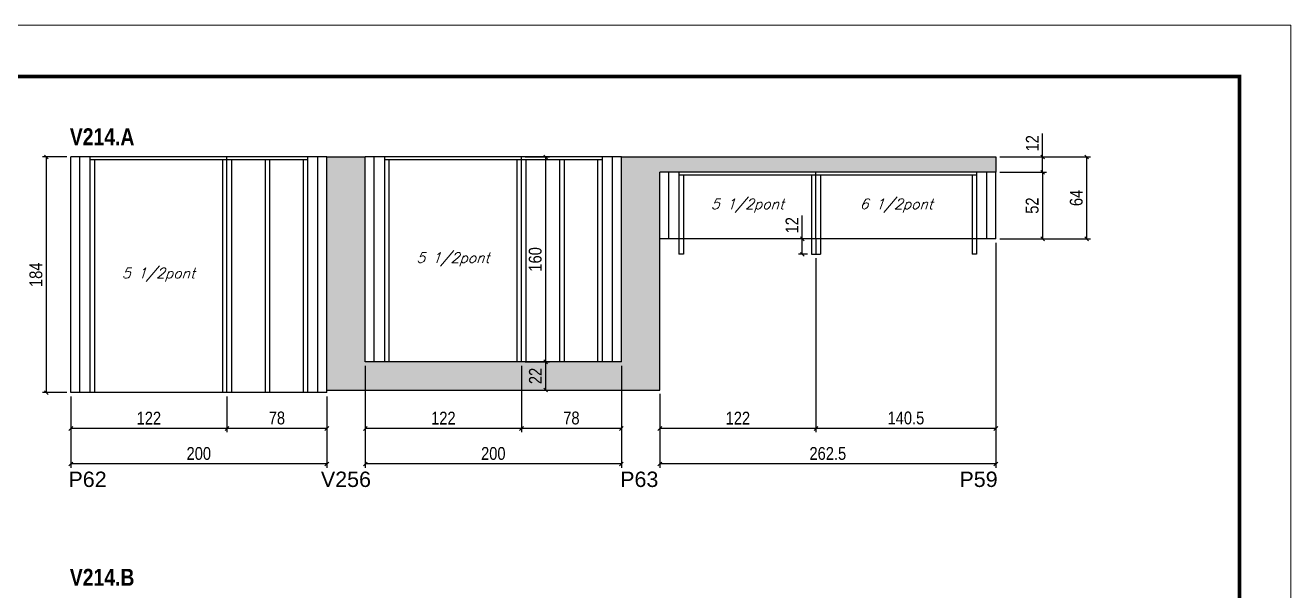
# Model space of a CAD drawing. Extents: x 3309 to 9590, y -2522 to 15424.
# Drawn here: x 6990 to 7978, y 11869 to 12311 of the extents above; entities that cross this region are included whole.
import ezdxf

# ---------------------------------------------------------------- set-up
doc = ezdxf.new("R2010")
doc.units = 0
doc.linetypes.add('DASHED', pattern=[0.75, 0.5, -0.25])
for name, color, linetype in [('5', 5, 'Continuous'), ('COTA', 241, 'Continuous'), ('NOMENCLATURA', 7, 'Continuous'), ('Painéis', 200, 'Continuous'), ('SARR_2.2x7', 40, 'Continuous'), ('SARR_3.5x7', 81, 'Continuous'), ('texto', 7, 'Continuous')]:
    doc.layers.add(name, color=color, linetype=linetype)
doc.layers.add('Folhas', color=255, linetype='Continuous', lineweight=9)
doc.layers.add('SARRAFO DE PRESSAO', color=251, linetype='DASHED', lineweight=9)
doc.styles.add('COTA TECNICA', font='techl___.ttf', dxfattribs={"height": 10})
doc.styles.add('Romans', font='romans.shx')
doc.styles.get("Standard").update_dxf_attribs({"font": 'arial.ttf'})
doc.styles.add('TECNICA', font='techb___.ttf', dxfattribs={"height": 10})
doc.dimstyles.new('PAINEL', dxfattribs={"dimtxt": 10, "dimasz": 3, "dimexe": 3, "dimexo": 3, "dimgap": 3, "dimtad": 1, "dimdec": 1, "dimzin": 12, "dimdsep": 46, "dimtxsty": 'COTA TECNICA', "dimblk1": 'OBLIQUE', "dimblk2": 'OBLIQUE', "dimsah": 1, "dimcen": 0.9, "dimclrd": 4, "dimclre": 4, "dimclrt": 240, "dimadec": 1, "dimazin": 3, "dimtfac": 1, "dimtdec": 1, "dimtmove": 0, "dimatfit": 3, "dimfxl": 1, "dimtolj": 1, "dimtzin": 12, "dimarcsym": 0})

# ---------------------------------------------------------------- blocks, each defined once
blk = doc.blocks.new('9999999999')
at = {"layer": 'Folhas'}
blk.add_lwpolyline([(98138.98, 34190.21), (99623.98, 34190.21), (99623.98, 35240.21), (98138.98, 35240.21)], close=True, dxfattribs=at)
at = {"layer": 'Folhas', "color": 30, "const_width": 3}
blk.add_lwpolyline([(98213.98, 34230.21), (99583.98, 34230.21), (99583.98, 35200.21), (98213.98, 35200.21)], close=True, dxfattribs=at)
blk = doc.blocks.new('_Oblique')
at = {"color": 0, "linetype": 'ByBlock', "lineweight": -2}
blk.add_line((-0.5, -0.5), (0.5, 0.5), dxfattribs=at)
blk = doc.blocks.new('*D302')
at = {"layer": 'COTA', "color": 4, "linetype": 'ByBlock', "lineweight": -2, "transparency": 16777216}
for p, q in [((7147.12, 12020.92), (7147.12, 11992.93)), ((7225.12, 12020.92), (7225.12, 11992.93)), ((7225.12, 11995.93), (7147.12, 11995.93))]:
    blk.add_line(p, q, dxfattribs=at)
at = {"layer": 'Defpoints', "color": 0, "linetype": 'ByBlock', "transparency": 16777216}
for p in [(7147.12, 12023.92), (7225.12, 12023.92), (7147.12, 11995.93)]:
    blk.add_point(p, dxfattribs=at)
at = {"layer": 'COTA', "color": 4, "linetype": 'ByBlock', "lineweight": -2, "transparency": 16777216, "xscale": 3, "yscale": 3, "zscale": 3, "rotation": 180}
blk.add_blockref('_Oblique', (7147.12, 11995.93), dxfattribs=at)
at = {"layer": 'COTA', "color": 4, "linetype": 'ByBlock', "lineweight": -2, "transparency": 16777216, "xscale": 3, "yscale": 3, "zscale": 3}
blk.add_blockref('_Oblique', (7225.12, 11995.93), dxfattribs=at)
at = {"layer": 'COTA', "color": 240, "linetype": 'ByBlock', "transparency": 16777216, "insert": (7186.12, 12004.02), "char_height": 10, "attachment_point": 5, "style": 'COTA TECNICA'}
blk.add_mtext('\\A1;78', dxfattribs=at)
blk = doc.blocks.new('*D303')
at = {"layer": 'COTA', "color": 4, "linetype": 'ByBlock', "lineweight": -2, "transparency": 16777216}
for p, q in [((7025.12, 12020.92), (7025.12, 11992.93)), ((7147.12, 12020.92), (7147.12, 11992.93)), ((7147.12, 11995.93), (7025.12, 11995.93))]:
    blk.add_line(p, q, dxfattribs=at)
at = {"layer": 'Defpoints', "color": 0, "linetype": 'ByBlock', "transparency": 16777216}
for p in [(7025.12, 12023.92), (7147.12, 12023.92), (7025.12, 11995.93)]:
    blk.add_point(p, dxfattribs=at)
at = {"layer": 'COTA', "color": 4, "linetype": 'ByBlock', "lineweight": -2, "transparency": 16777216, "xscale": 3, "yscale": 3, "zscale": 3, "rotation": 180}
blk.add_blockref('_Oblique', (7025.12, 11995.93), dxfattribs=at)
at = {"layer": 'COTA', "color": 4, "linetype": 'ByBlock', "lineweight": -2, "transparency": 16777216, "xscale": 3, "yscale": 3, "zscale": 3}
blk.add_blockref('_Oblique', (7147.12, 11995.93), dxfattribs=at)
at = {"layer": 'COTA', "color": 240, "linetype": 'ByBlock', "transparency": 16777216, "insert": (7086.12, 12003.99), "char_height": 10, "attachment_point": 5, "style": 'COTA TECNICA'}
blk.add_mtext('\\A1;122', dxfattribs=at)
blk = doc.blocks.new('*D304')
at = {"layer": 'COTA', "color": 4, "linetype": 'ByBlock', "lineweight": -2, "transparency": 16777216}
for p, q in [((7025.12, 12020.92), (7025.12, 11965.22)), ((7225.12, 12020.92), (7225.12, 11965.22)), ((7225.12, 11968.22), (7025.12, 11968.22))]:
    blk.add_line(p, q, dxfattribs=at)
at = {"layer": 'Defpoints', "color": 0, "linetype": 'ByBlock', "transparency": 16777216}
for p in [(7025.12, 12023.92), (7225.12, 12023.92), (7025.12, 11968.22)]:
    blk.add_point(p, dxfattribs=at)
at = {"layer": 'COTA', "color": 4, "linetype": 'ByBlock', "lineweight": -2, "transparency": 16777216, "xscale": 3, "yscale": 3, "zscale": 3, "rotation": 180}
blk.add_blockref('_Oblique', (7025.12, 11968.22), dxfattribs=at)
at = {"layer": 'COTA', "color": 4, "linetype": 'ByBlock', "lineweight": -2, "transparency": 16777216, "xscale": 3, "yscale": 3, "zscale": 3}
blk.add_blockref('_Oblique', (7225.12, 11968.22), dxfattribs=at)
at = {"layer": 'COTA', "color": 240, "linetype": 'ByBlock', "transparency": 16777216, "insert": (7125.12, 11976.32), "char_height": 10, "attachment_point": 5, "style": 'COTA TECNICA'}
blk.add_mtext('\\A1;200', dxfattribs=at)
blk = doc.blocks.new('*D305')
at = {"layer": 'COTA', "color": 4, "lineweight": -2, "transparency": 16777216}
for p, q in [((7022.12, 12207.92), (7003.04, 12207.92)), ((7006.04, 12207.92), (7006.04, 12023.92)), ((7022.12, 12023.92), (7003.04, 12023.92))]:
    blk.add_line(p, q, dxfattribs=at)
at = {"layer": 'Defpoints', "color": 0, "transparency": 16777216}
for p in [(7025.12, 12207.92), (7006.04, 12023.92), (7025.12, 12023.92)]:
    blk.add_point(p, dxfattribs=at)
at = {"layer": 'COTA', "color": 4, "lineweight": -2, "transparency": 16777216, "xscale": 3, "yscale": 3, "zscale": 3}
for p, rotation in [((7006.04, 12207.92), 90), ((7006.04, 12023.92), 270)]:
    blk.add_blockref('_Oblique', p, dxfattribs=dict(at, rotation=rotation))
at = {"layer": 'COTA', "color": 240, "transparency": 16777216, "insert": (6997.94, 12115.92), "char_height": 10, "attachment_point": 5, "rotation": 90, "style": 'COTA TECNICA'}
blk.add_mtext('\\A1;184', dxfattribs=at)
blk = doc.blocks.new('*D306')
at = {"layer": 'COTA', "color": 4, "linetype": 'ByBlock', "lineweight": -2, "transparency": 16777216}
for p, q in [((7377.12, 12044.92), (7377.12, 11992.93)), ((7455.12, 12044.92), (7455.12, 11992.93)), ((7455.12, 11995.93), (7377.12, 11995.93))]:
    blk.add_line(p, q, dxfattribs=at)
at = {"layer": 'Defpoints', "color": 0, "linetype": 'ByBlock', "transparency": 16777216}
for p in [(7377.12, 12047.92), (7455.12, 12047.92), (7377.12, 11995.93)]:
    blk.add_point(p, dxfattribs=at)
at = {"layer": 'COTA', "color": 4, "linetype": 'ByBlock', "lineweight": -2, "transparency": 16777216, "xscale": 3, "yscale": 3, "zscale": 3, "rotation": 180}
blk.add_blockref('_Oblique', (7377.12, 11995.93), dxfattribs=at)
at = {"layer": 'COTA', "color": 4, "linetype": 'ByBlock', "lineweight": -2, "transparency": 16777216, "xscale": 3, "yscale": 3, "zscale": 3}
blk.add_blockref('_Oblique', (7455.12, 11995.93), dxfattribs=at)
at = {"layer": 'COTA', "color": 240, "linetype": 'ByBlock', "transparency": 16777216, "insert": (7416.12, 12004.02), "char_height": 10, "attachment_point": 5, "style": 'COTA TECNICA'}
blk.add_mtext('\\A1;78', dxfattribs=at)
blk = doc.blocks.new('*D307')
at = {"layer": 'COTA', "color": 4, "linetype": 'ByBlock', "lineweight": -2, "transparency": 16777216}
for p, q in [((7255.12, 12044.92), (7255.12, 11992.93)), ((7377.12, 12044.92), (7377.12, 11992.93)), ((7377.12, 11995.93), (7255.12, 11995.93))]:
    blk.add_line(p, q, dxfattribs=at)
at = {"layer": 'Defpoints', "color": 0, "linetype": 'ByBlock', "transparency": 16777216}
for p in [(7255.12, 12047.92), (7377.12, 12047.92), (7255.12, 11995.93)]:
    blk.add_point(p, dxfattribs=at)
at = {"layer": 'COTA', "color": 4, "linetype": 'ByBlock', "lineweight": -2, "transparency": 16777216, "xscale": 3, "yscale": 3, "zscale": 3, "rotation": 180}
blk.add_blockref('_Oblique', (7255.12, 11995.93), dxfattribs=at)
at = {"layer": 'COTA', "color": 4, "linetype": 'ByBlock', "lineweight": -2, "transparency": 16777216, "xscale": 3, "yscale": 3, "zscale": 3}
blk.add_blockref('_Oblique', (7377.12, 11995.93), dxfattribs=at)
at = {"layer": 'COTA', "color": 240, "linetype": 'ByBlock', "transparency": 16777216, "insert": (7316.12, 12003.99), "char_height": 10, "attachment_point": 5, "style": 'COTA TECNICA'}
blk.add_mtext('\\A1;122', dxfattribs=at)
blk = doc.blocks.new('*D308')
at = {"layer": 'COTA', "color": 4, "linetype": 'ByBlock', "lineweight": -2, "transparency": 16777216}
for p, q in [((7255.12, 12044.92), (7255.12, 11965.22)), ((7455.12, 12044.92), (7455.12, 11965.22)), ((7455.12, 11968.22), (7255.12, 11968.22))]:
    blk.add_line(p, q, dxfattribs=at)
at = {"layer": 'Defpoints', "color": 0, "linetype": 'ByBlock', "transparency": 16777216}
for p in [(7255.12, 12047.92), (7455.12, 12047.92), (7255.12, 11968.22)]:
    blk.add_point(p, dxfattribs=at)
at = {"layer": 'COTA', "color": 4, "linetype": 'ByBlock', "lineweight": -2, "transparency": 16777216, "xscale": 3, "yscale": 3, "zscale": 3, "rotation": 180}
blk.add_blockref('_Oblique', (7255.12, 11968.22), dxfattribs=at)
at = {"layer": 'COTA', "color": 4, "linetype": 'ByBlock', "lineweight": -2, "transparency": 16777216, "xscale": 3, "yscale": 3, "zscale": 3}
blk.add_blockref('_Oblique', (7455.12, 11968.22), dxfattribs=at)
at = {"layer": 'COTA', "color": 240, "linetype": 'ByBlock', "transparency": 16777216, "insert": (7355.12, 11976.32), "char_height": 10, "attachment_point": 5, "style": 'COTA TECNICA'}
blk.add_mtext('\\A1;200', dxfattribs=at)
blk = doc.blocks.new('*D309')
at = {"layer": 'COTA', "color": 4, "linetype": 'ByBlock', "lineweight": -2, "transparency": 16777216}
for p, q in [((7747.62, 12140.92), (7747.62, 11992.93)), ((7607.12, 12128.92), (7607.12, 11992.93)), ((7747.62, 11995.93), (7607.12, 11995.93))]:
    blk.add_line(p, q, dxfattribs=at)
at = {"layer": 'Defpoints', "color": 0, "linetype": 'ByBlock', "transparency": 16777216}
for p in [(7747.62, 12143.92), (7607.12, 12131.92), (7607.12, 11995.93)]:
    blk.add_point(p, dxfattribs=at)
at = {"layer": 'COTA', "color": 4, "linetype": 'ByBlock', "lineweight": -2, "transparency": 16777216, "xscale": 3, "yscale": 3, "zscale": 3, "rotation": 180}
blk.add_blockref('_Oblique', (7607.12, 11995.93), dxfattribs=at)
at = {"layer": 'COTA', "color": 4, "linetype": 'ByBlock', "lineweight": -2, "transparency": 16777216, "xscale": 3, "yscale": 3, "zscale": 3}
blk.add_blockref('_Oblique', (7747.62, 11995.93), dxfattribs=at)
at = {"layer": 'COTA', "color": 240, "linetype": 'ByBlock', "transparency": 16777216, "insert": (7677.37, 12004.04), "char_height": 10, "attachment_point": 5, "style": 'COTA TECNICA'}
blk.add_mtext('\\A1;140.5', dxfattribs=at)
blk = doc.blocks.new('*D310')
at = {"layer": 'COTA', "color": 4, "linetype": 'ByBlock', "lineweight": -2, "transparency": 16777216}
for p, q in [((7607.12, 12128.92), (7607.12, 11992.93)), ((7485.12, 12022.92), (7485.12, 11992.93)), ((7607.12, 11995.93), (7485.12, 11995.93))]:
    blk.add_line(p, q, dxfattribs=at)
at = {"layer": 'Defpoints', "color": 0, "linetype": 'ByBlock', "transparency": 16777216}
for p in [(7607.12, 12131.92), (7485.12, 12025.92), (7485.12, 11995.93)]:
    blk.add_point(p, dxfattribs=at)
at = {"layer": 'COTA', "color": 4, "linetype": 'ByBlock', "lineweight": -2, "transparency": 16777216, "xscale": 3, "yscale": 3, "zscale": 3, "rotation": 180}
blk.add_blockref('_Oblique', (7485.12, 11995.93), dxfattribs=at)
at = {"layer": 'COTA', "color": 4, "linetype": 'ByBlock', "lineweight": -2, "transparency": 16777216, "xscale": 3, "yscale": 3, "zscale": 3}
blk.add_blockref('_Oblique', (7607.12, 11995.93), dxfattribs=at)
at = {"layer": 'COTA', "color": 240, "linetype": 'ByBlock', "transparency": 16777216, "insert": (7546.12, 12003.99), "char_height": 10, "attachment_point": 5, "style": 'COTA TECNICA'}
blk.add_mtext('\\A1;122', dxfattribs=at)
blk = doc.blocks.new('*D311')
at = {"layer": 'COTA', "color": 4, "linetype": 'ByBlock', "lineweight": -2, "transparency": 16777216}
for p, q in [((7747.62, 12140.92), (7747.62, 11965.22)), ((7485.12, 12022.92), (7485.12, 11965.22)), ((7747.62, 11968.22), (7485.12, 11968.22))]:
    blk.add_line(p, q, dxfattribs=at)
at = {"layer": 'Defpoints', "color": 0, "linetype": 'ByBlock', "transparency": 16777216}
for p in [(7747.62, 12143.92), (7485.12, 12025.92), (7485.12, 11968.22)]:
    blk.add_point(p, dxfattribs=at)
at = {"layer": 'COTA', "color": 4, "linetype": 'ByBlock', "lineweight": -2, "transparency": 16777216, "xscale": 3, "yscale": 3, "zscale": 3, "rotation": 180}
blk.add_blockref('_Oblique', (7485.12, 11968.22), dxfattribs=at)
at = {"layer": 'COTA', "color": 4, "linetype": 'ByBlock', "lineweight": -2, "transparency": 16777216, "xscale": 3, "yscale": 3, "zscale": 3}
blk.add_blockref('_Oblique', (7747.62, 11968.22), dxfattribs=at)
at = {"layer": 'COTA', "color": 240, "linetype": 'ByBlock', "transparency": 16777216, "insert": (7616.37, 11976.33), "char_height": 10, "attachment_point": 5, "style": 'COTA TECNICA'}
blk.add_mtext('\\A1;262.5', dxfattribs=at)
blk = doc.blocks.new('*D312')
at = {"layer": 'COTA', "color": 4, "lineweight": -2, "transparency": 16777216}
for p, q in [((7750.62, 12195.92), (7787.13, 12195.92)), ((7784.13, 12195.92), (7784.13, 12143.92)), ((7750.62, 12143.92), (7787.13, 12143.92))]:
    blk.add_line(p, q, dxfattribs=at)
at = {"layer": 'Defpoints', "color": 0, "transparency": 16777216}
for p in [(7747.62, 12195.92), (7747.62, 12143.92), (7784.13, 12143.92)]:
    blk.add_point(p, dxfattribs=at)
at = {"layer": 'COTA', "color": 4, "lineweight": -2, "transparency": 16777216, "xscale": 3, "yscale": 3, "zscale": 3}
for p, rotation in [((7784.13, 12195.92), 90), ((7784.13, 12143.92), 270)]:
    blk.add_blockref('_Oblique', p, dxfattribs=dict(at, rotation=rotation))
at = {"layer": 'COTA', "color": 240, "transparency": 16777216, "insert": (7776.02, 12169.92), "char_height": 10, "attachment_point": 5, "rotation": 90, "style": 'COTA TECNICA'}
blk.add_mtext('\\A1;52', dxfattribs=at)
blk = doc.blocks.new('*D313')
at = {"layer": 'COTA', "color": 4, "lineweight": -2, "transparency": 16777216}
for p, q in [((7784.13, 12207.92), (7784.13, 12226.24)), ((7750.62, 12207.92), (7787.13, 12207.92)), ((7784.13, 12195.92), (7784.13, 12207.92)), ((7750.62, 12195.92), (7787.13, 12195.92))]:
    blk.add_line(p, q, dxfattribs=at)
at = {"layer": 'Defpoints', "color": 0, "transparency": 16777216}
for p in [(7747.62, 12207.92), (7784.13, 12207.92), (7747.62, 12195.92)]:
    blk.add_point(p, dxfattribs=at)
at = {"layer": 'COTA', "color": 4, "lineweight": -2, "transparency": 16777216, "xscale": 3, "yscale": 3, "zscale": 3}
for p, rotation in [((7784.13, 12207.92), 90), ((7784.13, 12195.92), 270)]:
    blk.add_blockref('_Oblique', p, dxfattribs=dict(at, rotation=rotation))
at = {"layer": 'COTA', "color": 240, "transparency": 16777216, "insert": (7776.07, 12218.58), "char_height": 10, "attachment_point": 5, "rotation": 90, "style": 'COTA TECNICA'}
blk.add_mtext('\\A1;12', dxfattribs=at)
blk = doc.blocks.new('*D314')
at = {"layer": 'COTA', "color": 4, "lineweight": -2, "transparency": 16777216}
for p, q in [((7750.62, 12207.92), (7821.56, 12207.92)), ((7818.56, 12143.92), (7818.56, 12207.92)), ((7750.62, 12143.92), (7821.56, 12143.92))]:
    blk.add_line(p, q, dxfattribs=at)
at = {"layer": 'Defpoints', "color": 0, "transparency": 16777216}
for p in [(7747.62, 12207.92), (7818.56, 12207.92), (7747.62, 12143.92)]:
    blk.add_point(p, dxfattribs=at)
at = {"layer": 'COTA', "color": 4, "lineweight": -2, "transparency": 16777216, "xscale": 3, "yscale": 3, "zscale": 3}
for p, rotation in [((7818.56, 12207.92), 90), ((7818.56, 12143.92), 270)]:
    blk.add_blockref('_Oblique', p, dxfattribs=dict(at, rotation=rotation))
at = {"layer": 'COTA', "color": 240, "transparency": 16777216, "insert": (7810.46, 12175.92), "char_height": 10, "attachment_point": 5, "rotation": 90, "style": 'COTA TECNICA'}
blk.add_mtext('\\A1;64', dxfattribs=at)
blk = doc.blocks.new('*D315')
at = {"layer": 'COTA', "color": 4, "lineweight": -2, "transparency": 16777216}
for p, q in [((7380.12, 12207.92), (7398.99, 12207.92)), ((7395.99, 12207.92), (7395.99, 12047.92)), ((7380.12, 12047.92), (7398.99, 12047.92))]:
    blk.add_line(p, q, dxfattribs=at)
at = {"layer": 'Defpoints', "color": 0, "transparency": 16777216}
for p in [(7377.12, 12207.92), (7377.12, 12047.92), (7395.99, 12047.92)]:
    blk.add_point(p, dxfattribs=at)
at = {"layer": 'COTA', "color": 4, "lineweight": -2, "transparency": 16777216, "xscale": 3, "yscale": 3, "zscale": 3}
for p, rotation in [((7395.99, 12207.92), 90), ((7395.99, 12047.92), 270)]:
    blk.add_blockref('_Oblique', p, dxfattribs=dict(at, rotation=rotation))
at = {"layer": 'COTA', "color": 240, "transparency": 16777216, "insert": (7387.88, 12127.92), "char_height": 10, "attachment_point": 5, "rotation": 90, "style": 'COTA TECNICA'}
blk.add_mtext('\\A1;160', dxfattribs=at)
blk = doc.blocks.new('*D1123')
at = {"layer": 'COTA', "color": 4, "lineweight": -2, "transparency": 16777216}
for p, q in [((7380.12, 12047.92), (7398.99, 12047.92)), ((7395.99, 12047.92), (7395.99, 12025.92)), ((7380.12, 12025.92), (7398.99, 12025.92))]:
    blk.add_line(p, q, dxfattribs=at)
at = {"layer": 'Defpoints', "color": 0, "transparency": 16777216}
for p in [(7377.12, 12047.92), (7377.12, 12025.92), (7395.99, 12025.92)]:
    blk.add_point(p, dxfattribs=at)
at = {"layer": 'COTA', "color": 4, "lineweight": -2, "transparency": 16777216, "xscale": 3, "yscale": 3, "zscale": 3}
for p, rotation in [((7395.99, 12047.92), 90), ((7395.99, 12025.92), 270)]:
    blk.add_blockref('_Oblique', p, dxfattribs=dict(at, rotation=rotation))
at = {"layer": 'COTA', "color": 240, "transparency": 16777216, "insert": (7387.99, 12036.92), "char_height": 10, "attachment_point": 5, "rotation": 90, "style": 'COTA TECNICA'}
blk.add_mtext('\\A1;22', dxfattribs=at)
blk = doc.blocks.new('*D1140')
at = {"layer": 'COTA', "color": 4, "lineweight": -2, "transparency": 16777216}
for p, q in [((7596.45, 12143.92), (7596.45, 12162.24)), ((7600.62, 12143.92), (7593.45, 12143.92)), ((7596.45, 12131.92), (7596.45, 12143.92)), ((7600.62, 12131.92), (7593.45, 12131.92))]:
    blk.add_line(p, q, dxfattribs=at)
at = {"layer": 'Defpoints', "color": 0, "transparency": 16777216}
for p in [(7596.45, 12143.92), (7603.62, 12143.92), (7603.62, 12131.92)]:
    blk.add_point(p, dxfattribs=at)
at = {"layer": 'COTA', "color": 4, "lineweight": -2, "transparency": 16777216, "xscale": 3, "yscale": 3, "zscale": 3}
for p, rotation in [((7596.45, 12143.92), 90), ((7596.45, 12131.92), 270)]:
    blk.add_blockref('_Oblique', p, dxfattribs=dict(at, rotation=rotation))
at = {"layer": 'COTA', "color": 240, "transparency": 16777216, "insert": (7588.39, 12154.58), "char_height": 10, "attachment_point": 5, "rotation": 90, "style": 'COTA TECNICA'}
blk.add_mtext('\\A1;12', dxfattribs=at)

msp = doc.modelspace()

# ---------------------------------------------------------------- hatches: boundary and pattern name
at = {"layer": 'COTA'}
h = msp.add_hatch(dxfattribs=at)
h.set_pattern_fill('AR-CONC', color=256, scale=0.03)
h.set_pattern_definition([(50, (99.8743, 0), (5.46554, -0.4781726), [0.5715, -6.2865]), (355, (99.8743, 0), (-1.0573026, 5.7317054), [0.4572, -5.0292175]), (100.451445, (100.33, -0.04), (4.4082374, 5.2535326), [0.4857003, -5.3427073]), (46.1842, (99.874, 1.524), (8.1323712, -1.2612698), [0.85725, -9.42975]), (96.63556, (100.552, 1.419), (7.122124, 7.4227837), [0.7285507, -8.0140682]), (351.18415, (99.874, 1.524), (7.122124, 7.4227837), [0.685799, -7.543792]), (21, (100.6363, 1.143), (4.5484317, -3.067956), [0.5715, -6.2865]), (326, (100.6363, 1.143), (1.8540609, 5.525639), [0.4572, -5.0292]), (71.451445, (101.0153, 0.8873), (6.4024926, 2.457683), [0.4857003, -5.3426981]), (37.5, (99.8743, 0), (0.0926581, 2.53665117), [0, -4.96824, 0, -5.1054, 0, -5.04825]), (7.5, (99.8743, 0), (2.0045899, 3.00541724), [0, -2.91084, 0, -4.85394, 0, -1.92405]), (327.5, (98.175, 0), (4.06771786, -0.17186232), [0, -1.905, 0, -5.9436, 0, -7.8867]), (317.5, (97.413, 0), (4.4438754, 0.7627947), [0, -2.4765, 0, -3.94716, 0, -5.6007])])
h.paths.add_polyline_path([(7455.12, 12047.92), (7255.12, 12047.92), (7255.12, 12207.92), (7225.12, 12207.92), (7225.12, 12025.92), (7485.12, 12025.92), (7485.12, 12143.92), (7485.12, 12195.92), (7747.62, 12195.92), (7747.62, 12207.92), (7455.12, 12207.92)])

# ---------------------------------------------------------------- linework, layer by layer
for p, q in [((7225.12, 12207.92), (7255.12, 12207.92)), ((7455.12, 12207.92), (7747.62, 12207.92)), ((7747.62, 12207.92), (7747.62, 12195.92)), ((7485.12, 12025.92), (7485.12, 12143.92)), ((7607.12, 12143.92), (7607.12, 12131.92)), ((7503.62, 12131.92), (7500.12, 12131.92)), ((7603.62, 12131.92), (7610.62, 12131.92)), ((7732.62, 12131.92), (7729.12, 12131.92)), ((7225.12, 12025.92), (7485.12, 12025.92))]:
    msp.add_line(p, q, dxfattribs=at)
at = {"layer": 'Painéis', "linetype": 'ByBlock'}
for p, q in [((7225.12, 12207.92), (7025.12, 12207.92)), ((7025.12, 12023.92), (7025.12, 12207.92)), ((7147.12, 12023.92), (7147.12, 12207.92)), ((7225.12, 12023.92), (7225.12, 12207.92)), ((7455.12, 12207.92), (7255.12, 12207.92)), ((7255.12, 12047.92), (7255.12, 12207.92)), ((7377.12, 12047.92), (7377.12, 12207.92)), ((7455.12, 12047.92), (7455.12, 12207.92)), ((7747.62, 12195.92), (7485.12, 12195.92)), ((7485.12, 12143.92), (7485.12, 12195.92)), ((7607.12, 12143.92), (7607.12, 12195.92)), ((7747.62, 12143.92), (7747.62, 12195.92)), ((7747.62, 12143.92), (7485.12, 12143.92)), ((7455.12, 12047.92), (7255.12, 12047.92)), ((7225.12, 12023.92), (7025.12, 12023.92))]:
    msp.add_line(p, q, dxfattribs=at)
at = {"layer": 'SARR_2.2x7', "linetype": 'Continuous'}
for p, q in [((7032.12, 12023.92), (7032.12, 12207.92)), ((7147.12, 12205.72), (7040.12, 12205.72)), ((7210.12, 12205.72), (7147.12, 12205.72)), ((7218.12, 12023.92), (7218.12, 12207.92)), ((7262.12, 12047.92), (7262.12, 12207.92)), ((7377.12, 12205.72), (7270.12, 12205.72)), ((7440.12, 12205.72), (7377.12, 12205.72)), ((7448.12, 12047.92), (7448.12, 12207.92)), ((7492.12, 12143.92), (7492.12, 12195.92)), ((7740.62, 12143.92), (7740.62, 12195.92)), ((7607.12, 12193.72), (7500.12, 12193.72)), ((7732.62, 12193.72), (7607.12, 12193.72))]:
    msp.add_line(p, q, dxfattribs=at)
at = {"layer": 'SARR_3.5x7'}
for p, q in [((7040.12, 12207.92), (7040.12, 12023.92)), ((7043.62, 12205.72), (7043.62, 12023.92)), ((7143.62, 12205.72), (7143.62, 12023.92)), ((7150.62, 12205.72), (7150.62, 12023.92)), ((7176.88, 12205.72), (7176.88, 12023.92)), ((7180.38, 12205.72), (7180.38, 12023.92)), ((7206.62, 12205.72), (7206.62, 12023.92)), ((7210.12, 12207.92), (7210.12, 12023.92)), ((7270.12, 12207.92), (7270.12, 12047.92)), ((7273.62, 12205.72), (7273.62, 12047.92)), ((7373.62, 12205.72), (7373.62, 12047.92)), ((7380.62, 12205.72), (7380.62, 12047.92)), ((7406.88, 12205.72), (7406.88, 12047.92)), ((7410.38, 12205.72), (7410.38, 12047.92)), ((7436.62, 12205.72), (7436.62, 12047.92)), ((7440.12, 12207.92), (7440.12, 12047.92)), ((7500.12, 12195.92), (7500.12, 12131.92)), ((7732.62, 12195.92), (7732.62, 12131.92)), ((7503.62, 12193.72), (7503.62, 12131.92)), ((7603.62, 12193.72), (7603.62, 12131.92)), ((7610.62, 12193.72), (7610.62, 12131.92)), ((7729.12, 12193.72), (7729.12, 12131.92))]:
    msp.add_line(p, q, dxfattribs=at)

# ---------------------------------------------------------------- block references
at = {"layer": 'SARRAFO DE PRESSAO', "color": 6, "linetype": 'ByBlock'}
msp.add_blockref('9999999999', (-91646.11, -22929.5), dxfattribs=at)

# ---------------------------------------------------------------- texts
at = {"layer": '5', "linetype": 'Continuous'}
for s, rotation, p in [('P62', 0.00004, (7023.32, 11950.21)), ('V256', 0.00004, (7220.46, 11950.21)), ('P63', 359.99996, (7454.2, 11950.21)), ('P59', 359.99996, (7719.18, 11950.21))]:
    msp.add_text(s, height=12, rotation=rotation, dxfattribs=at).set_placement(p)
at = {"layer": 'NOMENCLATURA', "style": 'TECNICA'}
for s, p in [('V214.A', (7024.4, 12217.11)), ('V214.B', (7024.4, 11873.08))]:
    msp.add_text(s, height=13.2, dxfattribs=at).set_placement(p)
at = {"layer": 'texto', "color": 2, "char_height": 8, "attachment_point": 5, "style": 'Romans'}
for s, insert in [('{\\Q19;\\C256;5 1/2pont}', (7553.62, 12169.92)), ('{\\Q19;\\C256;6 1/2pont}', (7669.87, 12169.92)), ('{\\Q19;\\C256;5 1/2pont}', (7323.62, 12127.92)), ('{\\Q19;\\C256;5 1/2pont}', (7093.62, 12115.92))]:
    msp.add_mtext(s, dxfattribs=dict(at, insert=insert))

# ---------------------------------------------------------------- dimensions: what is measured, and where the dimension line sits
at = {"layer": 'COTA'}
for base, p1, p2, picture, middle in [((7784.13, 12207.92), (7747.62, 12195.92), (7747.62, 12207.92), '*D313', (7776.07, 12218.58)), ((7006.04, 12023.92), (7025.12, 12207.92), (7025.12, 12023.92), '*D305', (6997.94, 12115.92)), ((7395.99, 12047.92), (7377.12, 12207.92), (7377.12, 12047.92), '*D315', (7387.88, 12127.92)), ((7818.56, 12207.92), (7747.62, 12143.92), (7747.62, 12207.92), '*D314', (7810.46, 12175.92)), ((7784.13, 12143.92), (7747.62, 12195.92), (7747.62, 12143.92), '*D312', (7776.02, 12169.92)), ((7596.45, 12143.92), (7603.62, 12131.92), (7603.62, 12143.92), '*D1140', (7588.39, 12154.58)), ((7395.99, 12025.92), (7377.12, 12047.92), (7377.12, 12025.92), '*D1123', (7387.99, 12036.92))]:
    dim = msp.add_linear_dim(base=base, p1=p1, p2=p2, angle=90, dimstyle='PAINEL', dxfattribs=at)
    dim.commit()
    dim.dimension.update_dxf_attribs({"geometry": picture, "text_midpoint": middle})
at = {"layer": 'COTA', "linetype": 'ByBlock'}
for base, p1, p2, picture, middle in [((7485.12, 11968.22), (7747.62, 12143.92), (7485.12, 12025.92), '*D311', (7616.37, 11976.33)), ((7607.12, 11995.93), (7747.62, 12143.92), (7607.12, 12131.92), '*D309', (7677.37, 12004.04)), ((7255.12, 11968.22), (7455.12, 12047.92), (7255.12, 12047.92), '*D308', (7355.12, 11976.32)), ((7377.12, 11995.93), (7455.12, 12047.92), (7377.12, 12047.92), '*D306', (7416.12, 12004.02)), ((7025.12, 11968.22), (7225.12, 12023.92), (7025.12, 12023.92), '*D304', (7125.12, 11976.32)), ((7147.12, 11995.93), (7225.12, 12023.92), (7147.12, 12023.92), '*D302', (7186.12, 12004.02))]:
    dim = msp.add_linear_dim(base=base, p1=p1, p2=p2, angle=180, dimstyle='PAINEL', dxfattribs=at)
    dim.commit()
    dim.dimension.update_dxf_attribs({"geometry": picture, "text_midpoint": middle})
for base, p1, p2, picture, middle in [((7485.12, 11995.93), (7607.12, 12131.92), (7485.12, 12025.92), '*D310', (7546.12, 12003.99)), ((7255.12, 11995.93), (7377.12, 12047.92), (7255.12, 12047.92), '*D307', (7316.12, 12003.99)), ((7025.12, 11995.93), (7147.12, 12023.92), (7025.12, 12023.92), '*D303', (7086.12, 12003.99))]:
    dim = msp.add_linear_dim(base=base, p1=p1, p2=p2, angle=180, dimstyle='PAINEL', override={"dimtmove": 1}, dxfattribs=at)
    dim.commit()
    dim.dimension.update_dxf_attribs({"geometry": picture, "text_midpoint": middle})

doc.saveas('drawing.dxf')
